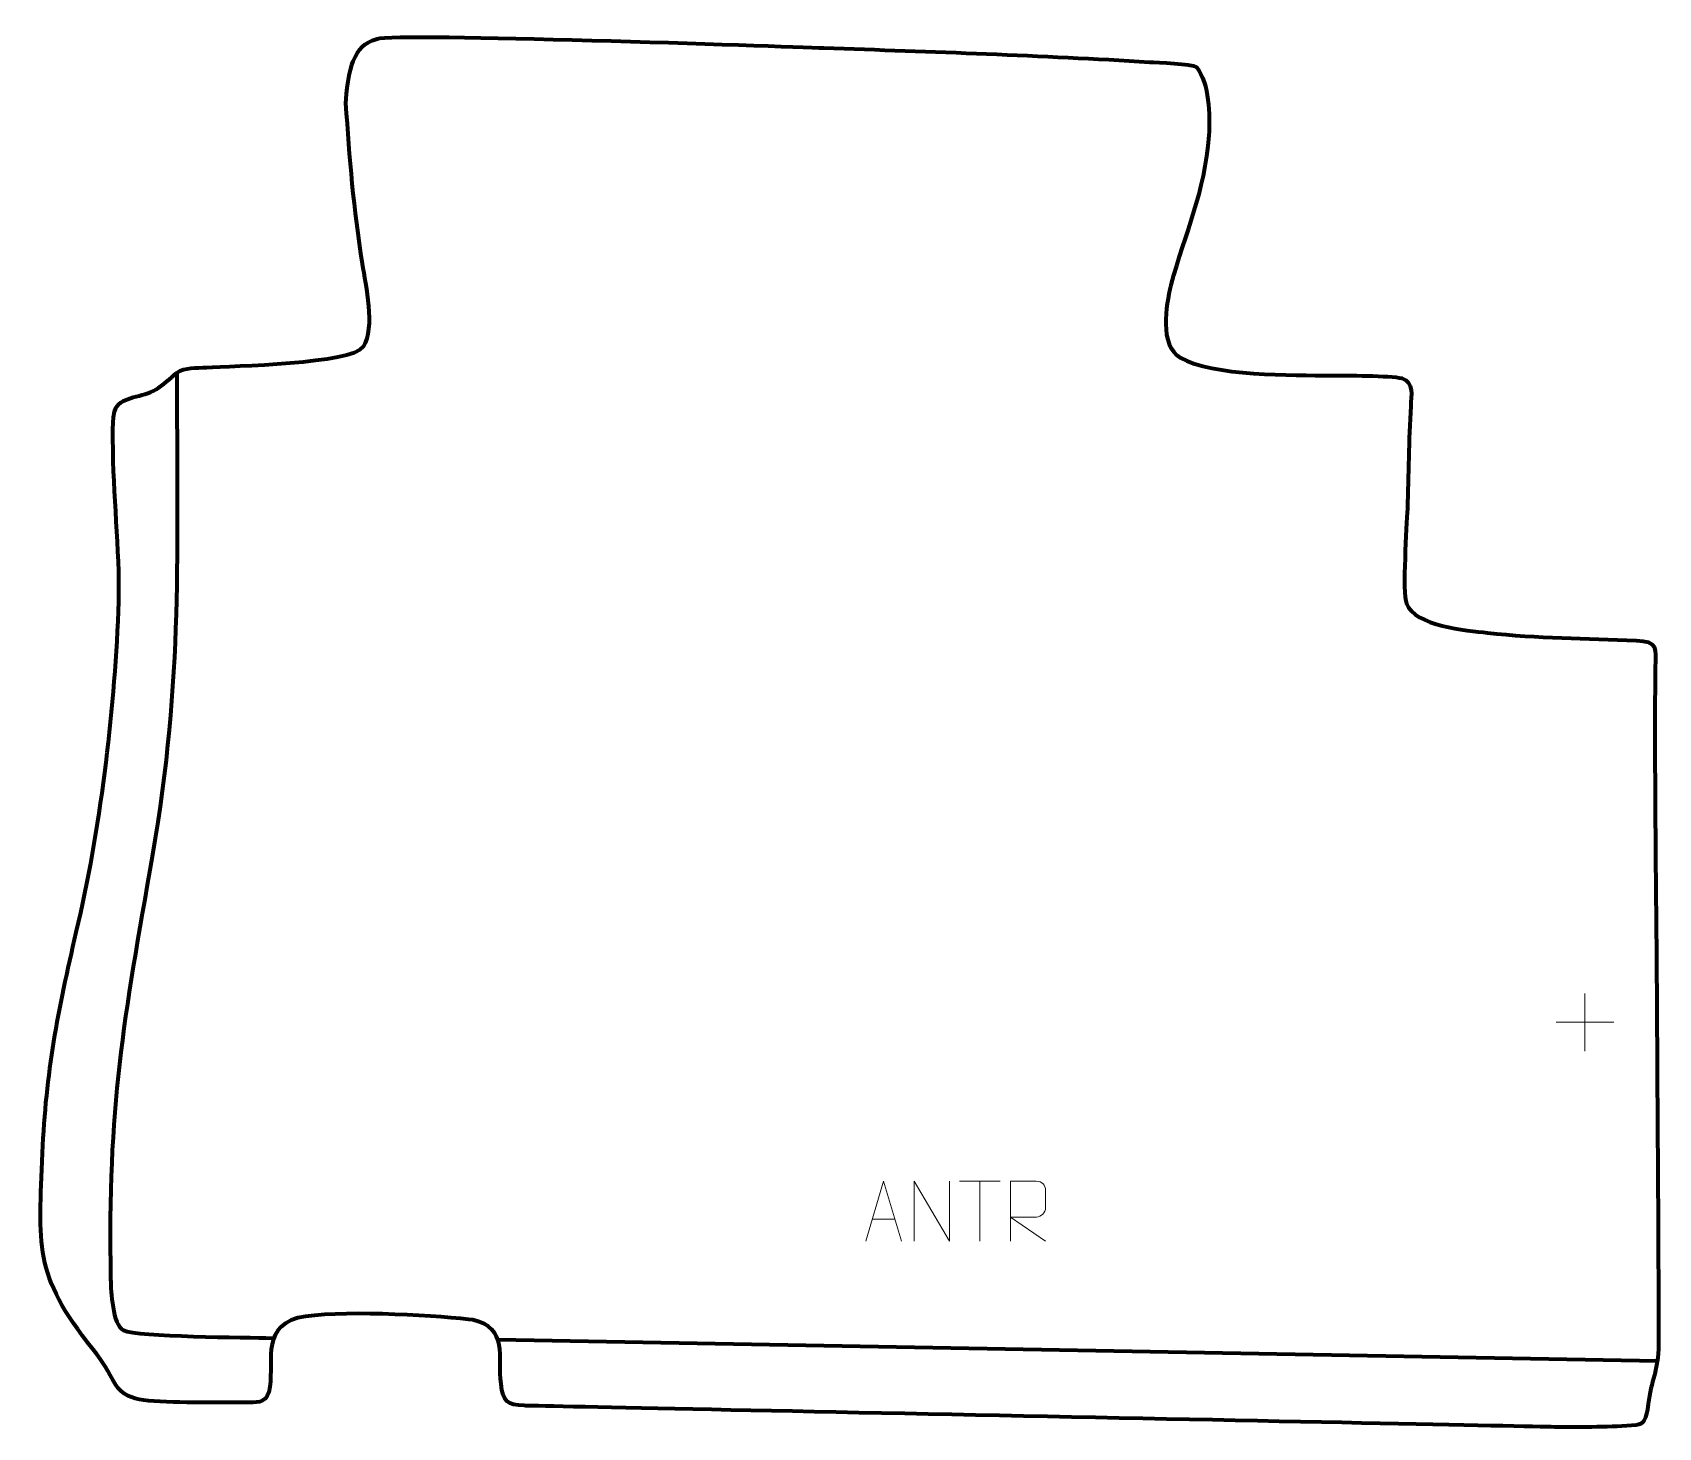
# Model space of a CAD drawing. Header units: millimetres. Extents: x 1050 to 1726, y 73 to 653.
import ezdxf

# ---------------------------------------------------------------- set-up
doc = ezdxf.new("R2010")
doc.units = ezdxf.units.MM
doc.header["$MEASUREMENT"] = 0
doc.layers.add('layer 1', color=7, linetype='Continuous')
doc.layers.add('layer 2', color=7, linetype='Continuous')

msp = doc.modelspace()

# ---------------------------------------------------------------- linework, layer by layer
at = {"layer": 'layer 1', "color": 142, "lineweight": 158}
msp.add_open_spline([(1109.9188, 511.8131), (1109.9548, 438.6575), (1112.4449, 384.2246), (1099.8092, 311.5457), (1099.8092, 311.5457), (1087.7937, 242.4329), (1081.0237, 207.2348), (1082.4082, 134.8756), (1082.4082, 134.8756), (1082.524, 130.1573), (1083.1447, 116.0351), (1087.7674, 113.7953), (1087.7674, 113.7953), (1093.4175, 111.0575), (1139.2318, 110.8926), (1149.2848, 110.5651), (1149.2848, 110.5651), (1149.2848, 110.5651), (1150.2398, 110.534), (1150.2398, 110.534)], degree=3, knots=[0, 0, 0, 0, 0.16666667, 0.16666667, 0.16666667, 0.16666667, 0.33333333, 0.33333333, 0.33333333, 0.33333333, 0.5, 0.5, 0.5, 0.5, 0.66666667, 0.66666667, 0.66666667, 0.66666667, 1, 1, 1, 1], dxfattribs=at)
at = {"layer": 'layer 1', "color": 250, "lineweight": 9}
for points in [[(1695.3251, 253.8053), (1695.3251, 253.8053), (1695.3251, 229.8274), (1695.3251, 229.8274)], [(1683.3362, 241.8163), (1683.3362, 241.8163), (1707.3141, 241.8163), (1707.3141, 241.8163)], [(1443.7815, 150.799), (1443.7815, 150.799), (1443.7815, 175.7525), (1443.7815, 175.7525)], [(1435.2877, 175.729), (1435.2877, 175.729), (1452.2749, 175.729), (1452.2749, 175.729)], [(1399.0334, 160.0484), (1399.0334, 160.0484), (1408.5291, 160.0484), (1408.5291, 160.0484)]]:
    msp.add_open_spline(points, degree=3, dxfattribs=at)
for points, knots in [([(1396.3108, 150.799), (1396.3108, 150.799), (1403.6818, 175.7525), (1403.6818, 175.7525), (1403.6818, 175.7525), (1403.6818, 175.7525), (1411.2517, 150.799), (1411.2517, 150.799)], [0, 0, 0, 0, 0.33333333, 0.33333333, 0.33333333, 0.33333333, 1, 1, 1, 1]), ([(1416.4539, 150.799), (1416.4539, 150.799), (1416.4539, 175.7525), (1416.4539, 175.7525), (1416.4539, 175.7525), (1416.4539, 175.7525), (1431.1087, 150.799), (1431.1087, 150.799), (1431.1087, 150.799), (1431.1087, 150.799), (1431.1087, 175.7525), (1431.1087, 175.7525)], [0, 0, 0, 0, 0.25, 0.25, 0.25, 0.25, 0.5, 0.5, 0.5, 0.5, 1, 1, 1, 1]), ([(1456.4492, 150.799), (1456.4492, 150.799), (1456.4492, 175.7525), (1456.4492, 175.7525), (1456.4492, 175.7525), (1460.044, 175.7525), (1463.6395, 175.7525), (1467.2347, 175.7525), (1467.2347, 175.7525), (1469.56, 175.7148), (1471.1173, 174.2248), (1471.1132, 171.8584), (1471.1132, 171.8584), (1471.1128, 169.8229), (1471.1128, 166.7635), (1471.1132, 164.7275), (1471.1132, 164.7275), (1471.1067, 162.852), (1469.2944, 160.9102), (1467.2849, 160.8911), (1467.2849, 160.8911), (1467.2849, 160.8911), (1456.4492, 160.8911), (1456.4492, 160.8911), (1456.4492, 160.8911), (1456.4492, 160.8911), (1471.1039, 150.799), (1471.1039, 150.799)], [0, 0, 0, 0, 0.125, 0.125, 0.125, 0.125, 0.25, 0.25, 0.25, 0.25, 0.375, 0.375, 0.375, 0.375, 0.5, 0.5, 0.5, 0.5, 0.625, 0.625, 0.625, 0.625, 0.75, 0.75, 0.75, 0.75, 1, 1, 1, 1])]:
    msp.add_open_spline(points, degree=3, knots=knots, dxfattribs=at)
at = {"layer": 'layer 1', "color": 142, "lineweight": 158}
msp.add_open_spline([(1243.3765, 109.93), (1243.3765, 109.93), (1725.4059, 101.1447), (1725.4059, 101.1447)], degree=3, dxfattribs=at)
at = {"layer": 'layer 2', "color": 242, "lineweight": 158}
msp.add_open_spline([(1683.9666, 73.561), (1694.0638, 73.5946), (1706.554, 73.4024), (1716.5421, 74.3879), (1716.5421, 74.3879), (1719.7405, 74.714), (1720.8078, 76.5029), (1721.6055, 83.2147), (1721.6055, 83.2147), (1722.7328, 92.6999), (1725.865, 97.1937), (1725.8676, 107.822), (1725.8676, 107.822), (1725.8789, 152.5241), (1725.4434, 197.2065), (1725.2249, 241.9058), (1725.2249, 241.9058), (1724.9844, 291.0208), (1724.0955, 340.1279), (1724.5143, 389.2451), (1724.5143, 389.2451), (1724.598, 397.7717), (1725.8127, 400.1035), (1716.5696, 400.5129), (1716.5696, 400.5129), (1695.8588, 401.4303), (1675.5166, 401.4472), (1654.8399, 403.7414), (1654.8399, 403.7414), (1645.8512, 404.7958), (1624.7532, 406.4547), (1621.0712, 415.8894), (1621.0712, 415.8894), (1619.3251, 420.3636), (1621.1945, 448.3853), (1621.4881, 455.1926), (1621.4881, 455.1926), (1621.943, 469.2857), (1622.1067, 483.8829), (1622.8645, 497.8979), (1622.8645, 497.8979), (1623.1137, 502.5052), (1624.3464, 507.8019), (1619.1336, 509.5424), (1619.1336, 509.5424), (1614.5149, 510.7737), (1595.6892, 510.6452), (1589.8552, 510.7113), (1589.8552, 510.7113), (1574.1916, 510.8355), (1540.1258, 510.4034), (1527.1784, 518.0703), (1527.1784, 518.0703), (1518.1762, 523.401), (1521.1693, 539.7491), (1523.1133, 548.2181), (1523.1133, 548.2181), (1529.2337, 570.5653), (1537.0852, 586.3764), (1538.9878, 610.4853), (1538.9878, 610.4853), (1539.3004, 619.2405), (1539.3452, 631.7689), (1533.7888, 638.891), (1533.7888, 638.891), (1531.838, 640.3632), (1517.5966, 640.813), (1514.2301, 641.0034), (1514.2301, 641.0034), (1469.3478, 643.7708), (1423.8145, 645.2965), (1378.8624, 646.8951), (1378.8624, 646.8951), (1360.7169, 647.5404), (1201.6721, 653.2681), (1193.1617, 650.6767), (1193.1617, 650.6767), (1187.367, 648.6917), (1185.796, 646.7262), (1183.2068, 641.39), (1183.2068, 641.39), (1181.6038, 638.0863), (1180.2486, 627.7244), (1180.2419, 623.9391), (1180.2419, 623.9391), (1181.7227, 600.7456), (1183.5161, 580.0379), (1187.0956, 557.1214), (1187.0956, 557.1214), (1188.562, 548.1714), (1192.6484, 530.6092), (1187.4654, 522.7043), (1187.4654, 522.7043), (1182.7925, 515.5773), (1132.8595, 514.7002), (1122.3469, 514.0416), (1122.3469, 514.0416), (1118.2369, 513.7742), (1113.1879, 514.2224), (1109.9188, 511.8131), (1109.9188, 511.8131), (1107.1443, 509.5635), (1104.2552, 506.5907), (1101.2372, 504.8244), (1101.2372, 504.8244), (1095.7345, 501.6038), (1087.2387, 502.1823), (1084.5444, 497.0817), (1084.5444, 497.0817), (1082.8342, 493.8441), (1083.4081, 482.8967), (1083.4536, 479.2701), (1083.4536, 479.2701), (1083.7306, 457.197), (1086.6051, 434.4963), (1085.7239, 412.6996), (1085.7239, 412.6996), (1083.8055, 368.8617), (1078.2444, 321.9838), (1068.1437, 279.2565), (1068.1437, 279.2565), (1060.5557, 246.8538), (1055.522, 220.9775), (1054.1038, 187.5053), (1054.1038, 187.5053), (1052.6592, 149.2004), (1049.9401, 137.2023), (1075.1204, 105.8625), (1075.1204, 105.8625), (1079.8498, 100.0952), (1080.8551, 97.0994), (1084.5371, 91.176), (1084.5371, 91.176), (1087.1658, 86.947), (1091.4142, 85.3452), (1096.0351, 84.7734), (1096.0351, 84.7734), (1107.1765, 83.3948), (1126.6237, 83.8685), (1138.2083, 83.8463), (1138.2083, 83.8463), (1142.6888, 83.8546), (1146.8359, 83.1464), (1148.1223, 88.1492), (1148.1223, 88.1492), (1151.0312, 99.461), (1144.0883, 114.0912), (1160.2308, 118.9849), (1160.2308, 118.9849), (1176.1952, 122.3644), (1214.576, 120.1043), (1231.1931, 118.3326), (1231.1931, 118.3326), (1231.1931, 118.3326), (1233.0231, 118.0942), (1233.0231, 118.0942), (1233.0231, 118.0942), (1247.9687, 114.5936), (1243.1973, 103.0552), (1244.6988, 91.4777), (1244.6988, 91.4777), (1245.6732, 83.9638), (1247.1958, 82.7217), (1254.3444, 82.4829), (1254.3444, 82.4829), (1261.493, 82.2441), (1683.9666, 73.561), (1683.9666, 73.561)], degree=3, knots=[0, 0, 0, 0, 0.02325581, 0.02325581, 0.02325581, 0.02325581, 0.04651163, 0.04651163, 0.04651163, 0.04651163, 0.06976744, 0.06976744, 0.06976744, 0.06976744, 0.09302326, 0.09302326, 0.09302326, 0.09302326, 0.11627907, 0.11627907, 0.11627907, 0.11627907, 0.13953488, 0.13953488, 0.13953488, 0.13953488, 0.1627907, 0.1627907, 0.1627907, 0.1627907, 0.18604651, 0.18604651, 0.18604651, 0.18604651, 0.20930233, 0.20930233, 0.20930233, 0.20930233, 0.23255814, 0.23255814, 0.23255814, 0.23255814, 0.25581395, 0.25581395, 0.25581395, 0.25581395, 0.27906977, 0.27906977, 0.27906977, 0.27906977, 0.30232558, 0.30232558, 0.30232558, 0.30232558, 0.3255814, 0.3255814, 0.3255814, 0.3255814, 0.34883721, 0.34883721, 0.34883721, 0.34883721, 0.37209302, 0.37209302, 0.37209302, 0.37209302, 0.39534884, 0.39534884, 0.39534884, 0.39534884, 0.41860465, 0.41860465, 0.41860465, 0.41860465, 0.44186047, 0.44186047, 0.44186047, 0.44186047, 0.46511628, 0.46511628, 0.46511628, 0.46511628, 0.48837209, 0.48837209, 0.48837209, 0.48837209, 0.51162791, 0.51162791, 0.51162791, 0.51162791, 0.53488372, 0.53488372, 0.53488372, 0.53488372, 0.55813953, 0.55813953, 0.55813953, 0.55813953, 0.58139535, 0.58139535, 0.58139535, 0.58139535, 0.60465116, 0.60465116, 0.60465116, 0.60465116, 0.62790698, 0.62790698, 0.62790698, 0.62790698, 0.65116279, 0.65116279, 0.65116279, 0.65116279, 0.6744186, 0.6744186, 0.6744186, 0.6744186, 0.69767442, 0.69767442, 0.69767442, 0.69767442, 0.72093023, 0.72093023, 0.72093023, 0.72093023, 0.74418605, 0.74418605, 0.74418605, 0.74418605, 0.76744186, 0.76744186, 0.76744186, 0.76744186, 0.79069767, 0.79069767, 0.79069767, 0.79069767, 0.81395349, 0.81395349, 0.81395349, 0.81395349, 0.8372093, 0.8372093, 0.8372093, 0.8372093, 0.86046512, 0.86046512, 0.86046512, 0.86046512, 0.88372093, 0.88372093, 0.88372093, 0.88372093, 0.90697674, 0.90697674, 0.90697674, 0.90697674, 0.93023256, 0.93023256, 0.93023256, 0.93023256, 0.95348837, 0.95348837, 0.95348837, 0.95348837, 1, 1, 1, 1], dxfattribs=at)

doc.saveas('drawing.dxf')
